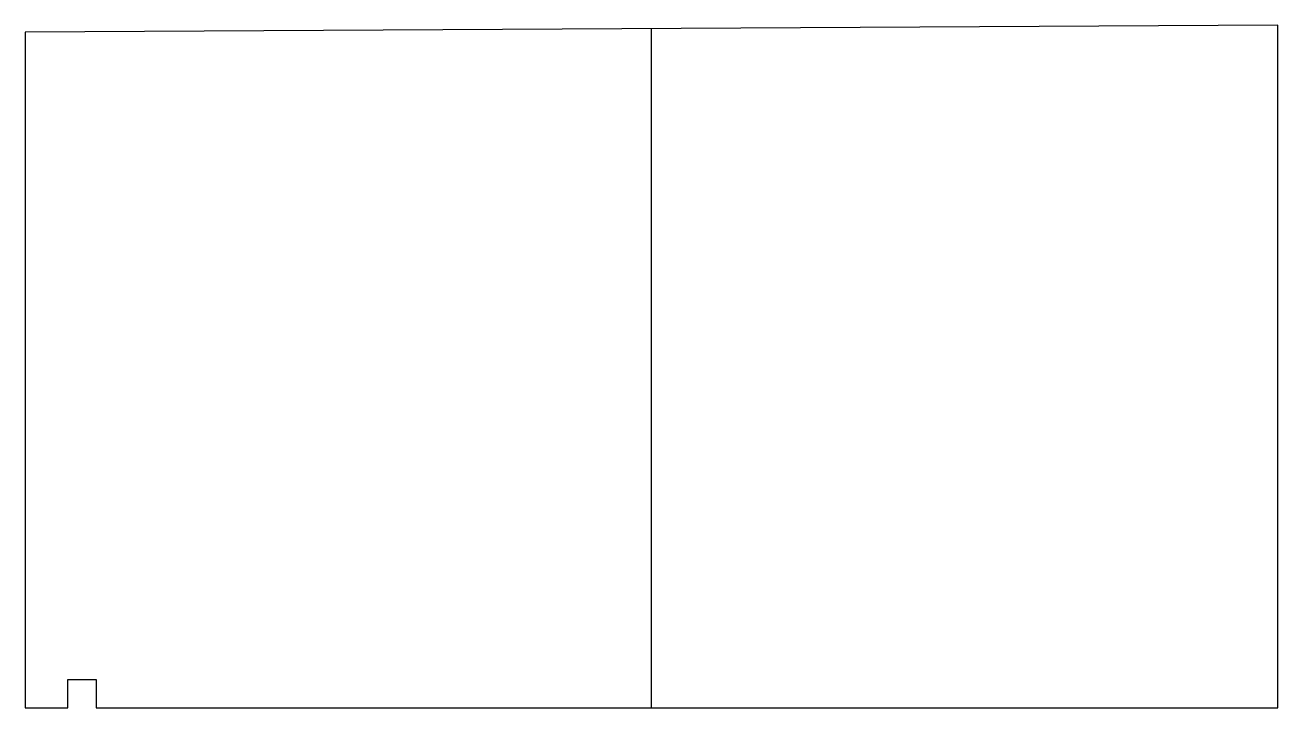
# Model space of a CAD drawing. Header units: inches. Extents: x -5.5 to 5.5, y 0 to 6.
import ezdxf

# ---------------------------------------------------------------- set-up
doc = ezdxf.new("R2010")
doc.units = ezdxf.units.IN
doc.layers.get('0').update_dxf_attribs({"linetype": 'CONTINUOUS'})

msp = doc.modelspace()

# ---------------------------------------------------------------- linework, layer by layer
msp.add_line((0, 0), (0, 5.96875))
msp.add_lwpolyline([(5.5, 0), (5.5, 6), (-5.5, 5.9375), (-5.5, 0), (-5.125, 0), (-5.125, 0.25), (-4.875, 0.25), (-4.875, 0)], close=True)

doc.saveas('drawing.dxf')
